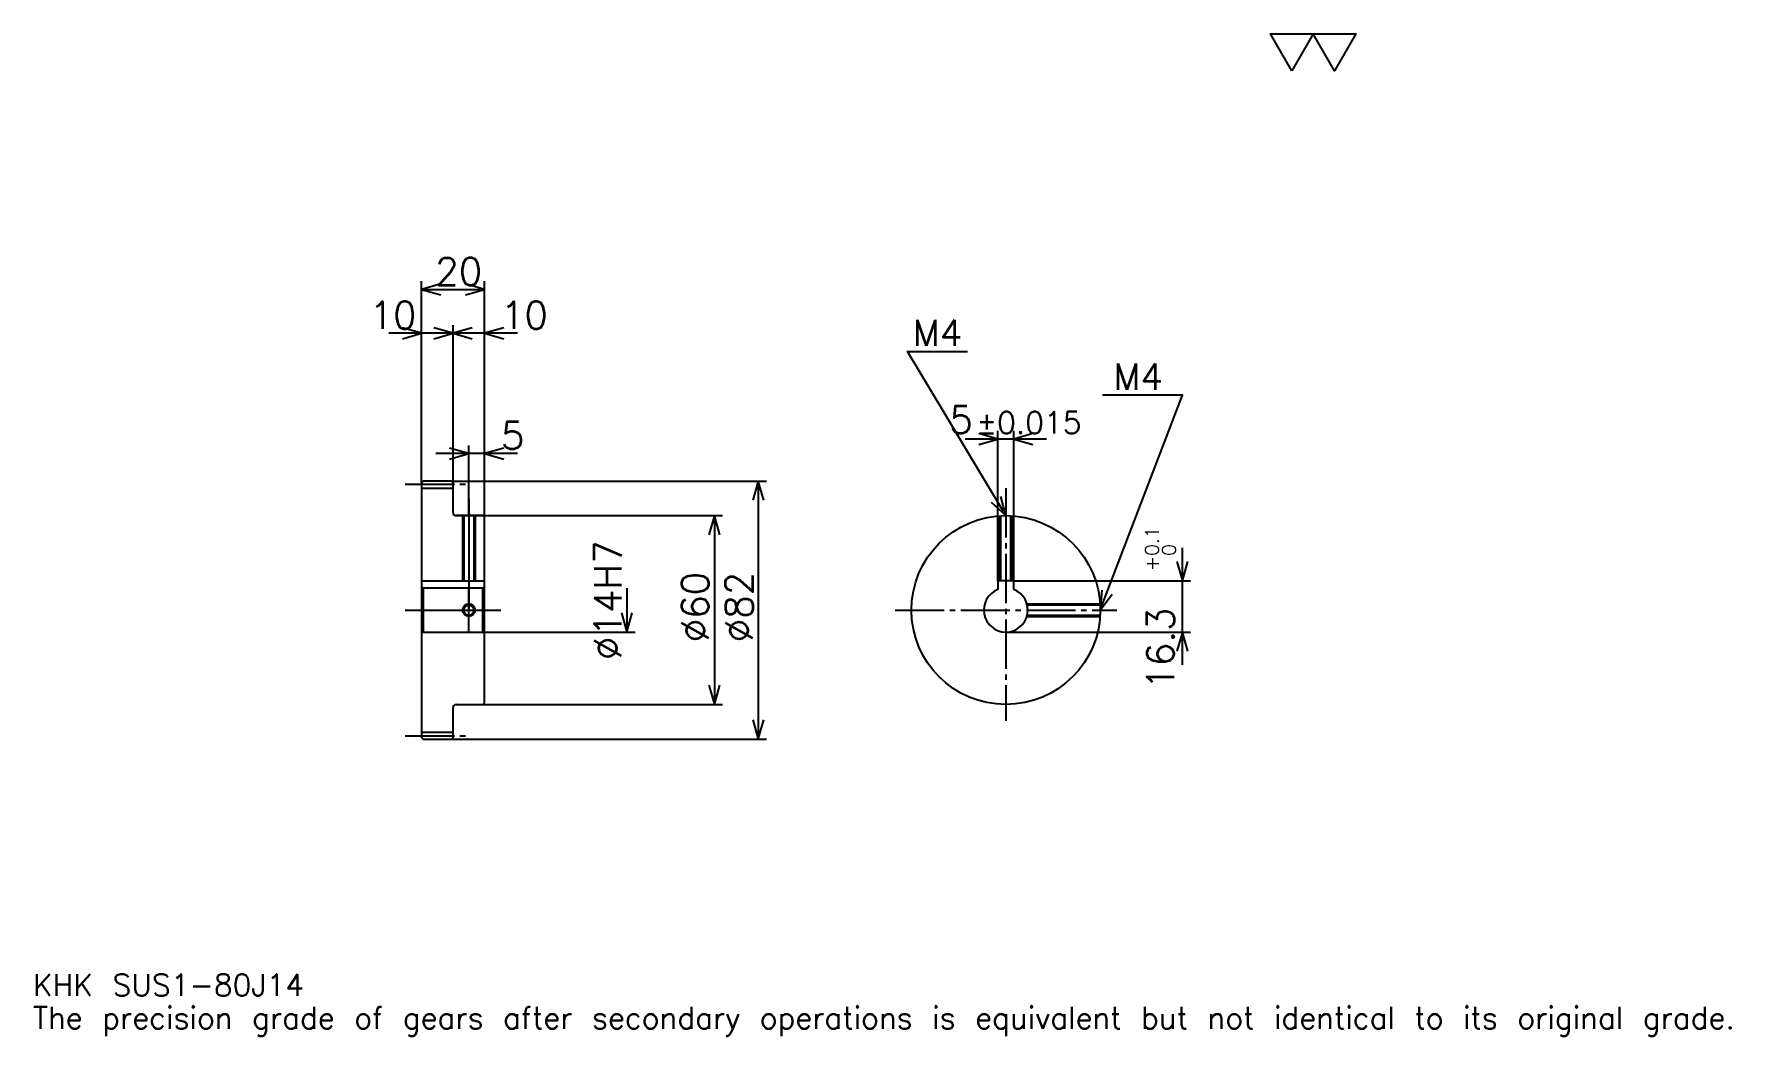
# Model space of a CAD drawing. Extents: x 18 to 557, y 6 to 325.
import ezdxf

# ---------------------------------------------------------------- set-up
doc = ezdxf.new("R2010")
doc.units = 0
doc.linetypes.add('DASHDOT', pattern=[20.869564, 15.652174, -1.73913, 1.73913, -1.73913])
doc.layers.get('0').update_dxf_attribs({"linetype": 'CONTINUOUS'})
doc.layers.add('DASHDOT', color=6, linetype='DASHDOT')
doc.styles.add('KANJI', font='TXT', dxfattribs={"bigfont": 'BIGFONT'})

msp = doc.modelspace()

# ---------------------------------------------------------------- linework, layer by layer
at = {"color": 5}
for p, q in [((140.869568, 182.739136), (140.869568, 246.217407)), ((140.869568, 243.608704), (160.869568, 243.608704)), ((160.869568, 182.739136), (160.869568, 246.217407)), ((150.869568, 182.739136), (150.869568, 232.304352)), ((161.304352, 229.695648), (130.434784, 229.695648)), ((171.304352, 229.695648), (140.434784, 229.695648)), ((339.456543, 196.08696), (313.586975, 196.08696)), ((324.021729, 151.039139), (324.021729, 198.695648)), ((329.021729, 151.039139), (329.021729, 198.695648)), ((171.304352, 191.434784), (145.434784, 191.434784)), ((155.869568, 182.739136), (155.869568, 194.043488)), ((140.869568, 182.239136), (140.869568, 182.739136)), ((150.369568, 182.739136), (160.869568, 182.739136)), ((150.869568, 182.239136), (150.869568, 182.739136)), ((155.869568, 171.739136), (155.869568, 182.739136)), ((155.869568, 171.739136), (155.869568, 182.739136)), ((160.869568, 182.739136), (250.434784, 182.739136)), ((160.869568, 171.239136), (160.869568, 182.739136)), ((247.82608, 182.739136), (247.82608, 100.739136)), ((151.869568, 171.739136), (160.869568, 171.739136)), ((160.869568, 171.739136), (236.521744, 171.739136)), ((233.913055, 171.739136), (233.913055, 111.739136)), ((382.608704, 124.304352), (382.608704, 161.473923)), ((329.021729, 151.039139), (385.217407, 151.039139)), ((206.08696, 148.739136), (206.08696, 134.739136)), ((160.869568, 134.739136), (208.695648, 134.739136)), ((326.521729, 134.739136), (385.217407, 134.739136)), ((151.869568, 111.739136), (160.869568, 111.739136)), ((160.869568, 111.739136), (236.521744, 111.739136)), ((150.369568, 100.739136), (160.869568, 100.739136)), ((160.869568, 100.739136), (250.434784, 100.739136))]:
    msp.add_line(p, q, dxfattribs=at)
at = {"color": 4}
for p, q in [((140.869568, 180.489136), (150.869568, 180.489136)), ((140.869568, 151.039139), (160.869568, 151.039139)), ((141.369568, 148.739136), (141.369568, 134.739136)), ((160.369568, 148.739136), (160.869568, 149.239136)), ((160.369568, 134.739136), (160.869568, 134.239136)), ((140.869568, 102.989136), (150.869568, 102.989136))]:
    msp.add_line(p, q, dxfattribs=at)
at = {"color": 7}
msp.add_lwpolyline([(417.391296, 313.043488), (410.608673, 324.800018), (437.739136, 324.800018), (430.956512, 313.043488), (424.17392, 324.800018), (417.391296, 313.043488)], dxfattribs=at)
at = {"color": 5}
for points in [[(146.956528, 245.347839), (140.869568, 243.608704), (146.956528, 241.869568)], [(154.782608, 241.869568), (160.869568, 243.608704), (154.782608, 245.347839)], [(134.782608, 227.956528), (140.869568, 229.695648), (134.782608, 231.434784)], [(144.782608, 227.956528), (150.869568, 229.695648), (144.782608, 231.434784)], [(156.956528, 231.434784), (150.869568, 229.695648), (156.956528, 227.956528)], [(166.956528, 231.434784), (160.869568, 229.695648), (166.956528, 227.956528)], [(326.521729, 171.739136), (295.217407, 223.913055), (314.347839, 223.913055)], [(356.521729, 141.739136), (382.608704, 210), (357.217407, 210)], [(317.934784, 194.347824), (324.021729, 196.08696), (317.934784, 197.826096)], [(335.108704, 197.826096), (329.021729, 196.08696), (335.108704, 194.347824)], [(149.782608, 189.695648), (155.869568, 191.434784), (149.782608, 193.17392)], [(166.956528, 193.17392), (160.869568, 191.434784), (166.956528, 189.695648)], [(249.565216, 176.652176), (247.82608, 182.739136), (246.08696, 176.652176)], [(321.898743, 176.063873), (326.521729, 171.739136), (324.881317, 177.853424)], [(235.652176, 165.652176), (233.913055, 171.739136), (232.17392, 165.652176)], [(380.869568, 157.126099), (382.608704, 151.039139), (384.347839, 157.126099)], [(357.07016, 148.045868), (356.521729, 141.739136), (360.319214, 146.804184)], [(204.347824, 140.826096), (206.08696, 134.739136), (207.82608, 140.826096)], [(384.347839, 128.652176), (382.608704, 134.739136), (380.869568, 128.652176)], [(232.17392, 117.826096), (233.913055, 111.739136), (235.652176, 117.826096)], [(246.08696, 106.826096), (247.82608, 100.739136), (249.565216, 106.826096)]]:
    msp.add_lwpolyline(points, dxfattribs=at)
at = {"color": 4}
for points in [[(150.869568, 172.739136), (150.869568, 182.239136), (150.369568, 182.739136), (141.369568, 182.739136), (140.869568, 182.239136), (140.869568, 134.239136)], [(151.869568, 111.739136), (160.369568, 111.739136), (160.869568, 112.239136), (160.869568, 171.239136), (160.369568, 171.739136), (151.869568, 171.739136)], [(153.869568, 171.739136), (153.869568, 151.039139)], [(154.249573, 171.739136), (154.249573, 151.039139)], [(157.489563, 171.739136), (157.489563, 151.039139)], [(157.869568, 171.739136), (157.869568, 151.039139)], [(324.521729, 151.039139), (324.521729, 171.672394)], [(324.901733, 151.039139), (324.901733, 171.695358)], [(328.141724, 151.039139), (328.141724, 171.695358)], [(328.521729, 151.039139), (328.521729, 171.672394)], [(329.021729, 148.277481), (329.021729, 151.039139), (324.021729, 151.039139), (324.021729, 148.277481)], [(140.869568, 134.239136), (141.369568, 134.739136), (160.369568, 134.739136), (160.369568, 148.739136), (141.369568, 148.739136), (140.869568, 149.239136)], [(333.22995, 143.739136), (356.455017, 143.739136)], [(333.331726, 143.359131), (356.477966, 143.359131)], [(333.22995, 139.739136), (356.455017, 139.739136)], [(333.331726, 140.119141), (356.477966, 140.119141)], [(140.869568, 134.239136), (140.869568, 101.239136), (141.369568, 100.739136), (150.369568, 100.739136), (150.869568, 101.239136), (150.869568, 110.739136)]]:
    msp.add_lwpolyline(points, dxfattribs=at)
for centre, radius in [((326.521729, 141.739136), 30), ((155.869568, 141.739136), 1.62)]:
    msp.add_circle(centre, radius, dxfattribs=at)
at = {"color": 7}
msp.add_circle((155.869568, 141.739136), 2, dxfattribs=at)
at = {"color": 4}
for centre, radius, start, end in [((151.869568, 172.739136), 1, 180, 270), ((326.521729, 141.739136), 7, 110.92483306, 69.07516694), ((151.869568, 110.739136), 1, 90, 180)]:
    msp.add_arc(centre, radius, start, end, dxfattribs=at)
at = {"layer": 'DASHDOT', "color": 7}
for p, q in [((135.652176, 181.739136), (156.08696, 181.739136)), ((326.521729, 180.434784), (326.521729, 106.521744)), ((155.869568, 171.739136), (155.869568, 141.739136)), ((135.652176, 141.739136), (166.08696, 141.739136)), ((291.304352, 141.739136), (361.739136, 141.739136)), ((135.652176, 101.739136), (156.08696, 101.739136))]:
    msp.add_line(p, q, dxfattribs=at)
for points in [[(155.869568, 176.956528), (155.869568, 145.821747)], [(155.869568, 134.521744), (155.869568, 148.956528)], [(148.652176, 141.739136), (163.08696, 141.739136)]]:
    msp.add_lwpolyline(points, dxfattribs=at)

# ---------------------------------------------------------------- texts
at = {"color": 7, "style": 'KANJI'}
for s, height, p in [('20', 8.695652, (145.217392, 245)), ('10', 8.695652, (124.347824, 231.08696)), ('10', 8.695652, (166.08696, 231.08696)), ('M4', 8.347826, (296.956543, 225.652176)), ('M4', 8.347826, (360.695679, 211.739136)), ('5', 8.695652, (308.572205, 197.826096)), ('5', 8.695652, (166.08696, 192.826096)), ('%%p0.015', 6.956522, (317.17981, 197.826096)), ('KHK SUS1-80J14', 6.956522, (17.391304, 19.130434)), ('The precision grade of gears after secondary operations is equivalent but not identical to its original grade.', 6.956522, (17.391304, 8.695652))]:
    msp.add_text(s, height=height, dxfattribs=at).set_placement(p)
for s, height, p in [('%%c14H7', 8.695652, (204.347824, 125.869568)), ('0.1', 4.347826, (375.130432, 158.972504)), ('0', 4.347826, (380.521729, 158.972504)), ('+', 4.347826, (375.130432, 154.102936)), ('%%c60', 8.695652, (232.17392, 131.521744)), ('%%c82', 8.695652, (246.08696, 131.521744)), ('16.3', 8.695652, (380, 116.464714))]:
    msp.add_text(s, height=height, rotation=90, dxfattribs=at).set_placement(p)

doc.saveas('drawing.dxf')
